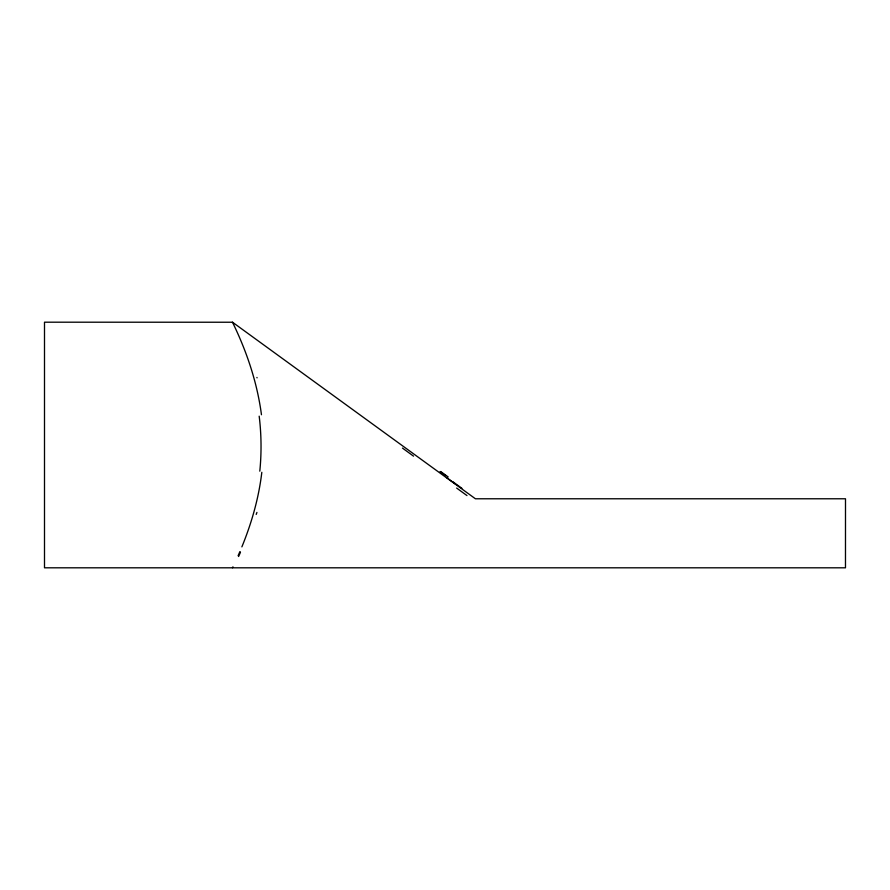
<?xml version="1.0" encoding="UTF-8"?>
<svg xmlns="http://www.w3.org/2000/svg" width="890" height="890" viewBox="0 0 890 890"><rect width="100%" height="100%" fill="white"/><g stroke="black" fill="none" stroke-linecap="round" stroke-linejoin="round"><path stroke-width="1.33" d="M261.816 472.301C258.812 497.955 251.636 522.997 241.88 546.872M239.911 551.589L238.097 555.749M232.958 566.819L232.49 567.764M232.49 322.236L44.5 322.191L44.5 567.809L845.478 567.809L845.5 498.778L475.416 498.778L232.468 322.191C246.708 351.339 257.21 382.511 261.46 414.74M257.065 377.838A114.432 3.427 69.4 0 1 256.932 377.449M259.179 416.164A109.948 47.882 89.6 0 1 259.802 471.177M240.478 552.223A125.679 8.377 -73 0 1 238.587 556.506M256.198 514.431A114.487 3.46 -69.4 0 1 256.921 512.429M466.972 495.574A481.368 17.311 35.8 0 1 456.648 488.065M455.246 483.849A434.231 15.753 35.7 0 1 446.469 477.474M448.204 476.984A399.688 9.256 35.8 0 1 440.65 471.5M445.534 475.616A362.675 1.991 35.9 0 1 440.005 471.6M461.899 488.321A449.139 16.187 35.8 0 1 453.255 482.035M413.527 456.147A380.964 8.344 35.8 0 1 402.469 448.093"/></g></svg>
